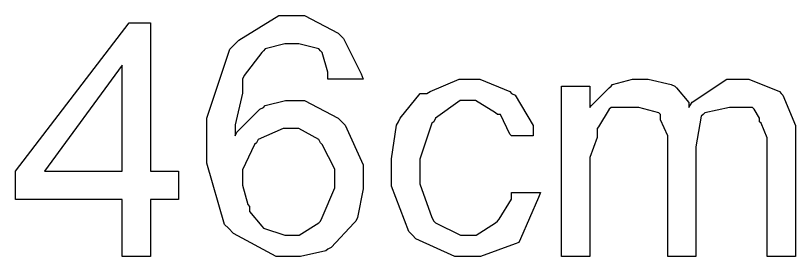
# Model space of a CAD drawing. Header units: metres. Extents: x -593 to 248, y 430 to 1024.
# Drawn here: x -11.099 to -6.432, y 692.609 to 694.051 of the extents above; entities that cross this region are included whole.
import ezdxf

# ---------------------------------------------------------------- set-up
doc = ezdxf.new("R2010")
doc.units = ezdxf.units.M
doc.header["$MEASUREMENT"] = 0
doc.layers.add('CFF-7E-00', color=30, linetype='Continuous')

msp = doc.modelspace()

# ---------------------------------------------------------------- linework, layer by layer
at = {"layer": 'CFF-7E-00'}
for points in [[(-9.0196, 693.6704), (-9.2306, 693.6704), (-9.2306, 693.7134), (-9.2634, 693.8304), (-9.2733, 693.8404), (-9.2842, 693.8514), (-9.4041, 693.8814), (-9.4426, 693.8814), (-9.4867, 693.8814), (-9.6052, 693.8514), (-9.6148, 693.8404), (-9.626, 693.8304), (-9.7319, 693.6924), (-9.7417, 693.6704), (-9.7417, 693.5864), (-9.7844, 693.3964), (-9.7844, 693.3314), (-9.7749, 693.3534), (-9.637, 693.4914), (-9.6148, 693.5014), (-9.6052, 693.5124), (-9.4839, 693.5434), (-9.4426, 693.5434), (-9.3696, 693.5434), (-9.1685, 693.4374), (-9.1463, 693.4154), (-9.1258, 693.3944), (-9.0196, 693.1574), (-9.0196, 693.0784), (-9.0196, 693.0144), (-9.0528, 692.8424), (-9.0623, 692.8204), (-9.0732, 692.8104), (-9.2098, 692.6634), (-9.2306, 692.6524), (-9.2415, 692.6424), (-9.3932, 692.6094), (-9.4426, 692.6094), (-9.5393, 692.6094), (-9.794, 692.7474), (-9.8257, 692.7784), (-9.8479, 692.8014), (-9.9538, 693.1674), (-9.9538, 693.2894), (-9.9538, 693.4374), (-9.8162, 693.8494), (-9.7844, 693.8814), (-9.7636, 693.9034), (-9.5241, 694.0514), (-9.4426, 694.0514), (-9.3696, 694.0514), (-9.1685, 693.9464), (-9.1463, 693.9244), (-9.1367, 693.9144), (-9.0306, 693.7024), (-9.0196, 693.6704)], [(-10.4611, 692.6094), (-10.4611, 692.9504), (-11.0989, 692.9504), (-11.0989, 693.1194), (-10.4198, 694.0084), (-10.2914, 694.0084), (-10.2914, 693.1194), (-10.1235, 693.1194), (-10.1235, 692.9504), (-10.2914, 692.9504), (-10.2914, 692.6094), (-10.4611, 692.6094)], [(-10.4611, 693.1194), (-10.4611, 693.7544), (-10.9267, 693.1194), (-10.4611, 693.1194)], [(-8.131, 692.9924), (-7.958, 692.9924), (-7.969, 692.9614), (-8.077, 692.7154), (-8.088, 692.6934), (-8.11, 692.6844), (-8.3169, 692.6094), (-8.3843, 692.6094), (-8.4696, 692.6094), (-8.7028, 692.7154), (-8.7233, 692.7364), (-8.7455, 692.7584), (-8.8499, 693.0294), (-8.8499, 693.1194), (-8.8499, 693.1934), (-8.8185, 693.3944), (-8.8072, 693.4154), (-8.7977, 693.4374), (-8.6778, 693.5854), (-8.6379, 693.5854), (-8.6171, 693.5964), (-8.4435, 693.6704), (-8.3843, 693.6704), (-8.3208, 693.6704), (-8.1419, 693.5964), (-8.131, 693.5854), (-8.109, 693.5754), (-8.001, 693.3934), (-8.001, 693.3314), (-8.131, 693.3314), (-8.1419, 693.3424), (-8.1969, 693.4584), (-8.2149, 693.4584), (-8.2259, 693.4694), (-8.3458, 693.5434), (-8.3843, 693.5434), (-8.4382, 693.5434), (-8.5868, 693.4374), (-8.5966, 693.4154), (-8.6076, 693.4064), (-8.6806, 693.1914), (-8.6806, 693.1194), (-8.6806, 693.0444), (-8.6076, 692.8424), (-8.5966, 692.8204), (-8.5868, 692.8104), (-8.4354, 692.7364), (-8.3843, 692.7364), (-8.343, 692.7364), (-8.2259, 692.8104), (-8.2149, 692.8204), (-8.2051, 692.8324), (-8.131, 692.9524), (-8.131, 692.9924)], [(-7.832, 692.6094), (-7.832, 693.6284), (-7.662, 693.6284), (-7.662, 693.5014), (-7.653, 693.5124), (-7.546, 693.6184), (-7.535, 693.6284), (-7.526, 693.6394), (-7.406, 693.6704), (-7.366, 693.6704), (-7.314, 693.6704), (-7.176, 693.6394), (-7.154, 693.6284), (-7.144, 693.6184), (-7.07, 693.5314), (-7.07, 693.5014), (-7.049, 693.5324), (-6.842, 693.6704), (-6.773, 693.6704), (-6.71, 693.6704), (-6.528, 693.5964), (-6.517, 693.5854), (-6.507, 693.5754), (-6.432, 693.3934), (-6.432, 693.3314), (-6.432, 692.6094), (-6.601, 692.6094), (-6.601, 693.2894), (-6.601, 693.3204), (-6.636, 693.4064), (-6.646, 693.4154), (-6.646, 693.4374), (-6.678, 693.4914), (-6.688, 693.5014), (-6.71, 693.5014), (-6.773, 693.5014), (-6.773, 693.5014), (-6.827, 693.5014), (-6.975, 693.4694), (-6.984, 693.4584), (-6.995, 693.4484), (-7.027, 693.2664), (-7.027, 693.2044), (-7.027, 692.6094), (-7.196, 692.6094), (-7.196, 693.2894), (-7.196, 693.3314), (-7.239, 693.4264), (-7.239, 693.4584), (-7.25, 693.4694), (-7.37, 693.5014), (-7.409, 693.5014), (-7.44, 693.5014), (-7.512, 693.5014), (-7.535, 693.5014), (-7.546, 693.4914), (-7.61, 693.3854), (-7.619, 693.3744), (-7.619, 693.3214), (-7.662, 693.2014), (-7.662, 693.1624), (-7.662, 692.6094), (-7.832, 692.6094)], [(-9.7417, 693.0784), (-9.7417, 693.0364), (-9.71, 692.9194), (-9.6991, 692.9084), (-9.6991, 692.8774), (-9.626, 692.7904), (-9.6148, 692.7784), (-9.6148, 692.7784), (-9.4867, 692.7364), (-9.4426, 692.7364), (-9.4013, 692.7364), (-9.2842, 692.8104), (-9.2733, 692.8204), (-9.2634, 692.8424), (-9.189, 693.0204), (-9.189, 693.0784), (-9.189, 693.1314), (-9.2634, 693.2794), (-9.2733, 693.2894), (-9.2842, 693.3104), (-9.4041, 693.3744), (-9.4426, 693.3744), (-9.4966, 693.3744), (-9.6479, 693.3104), (-9.6578, 693.2894), (-9.6687, 693.2794), (-9.7417, 693.1284), (-9.7417, 693.0784)]]:
    msp.add_lwpolyline(points, close=True, dxfattribs=at)

doc.saveas('drawing.dxf')
